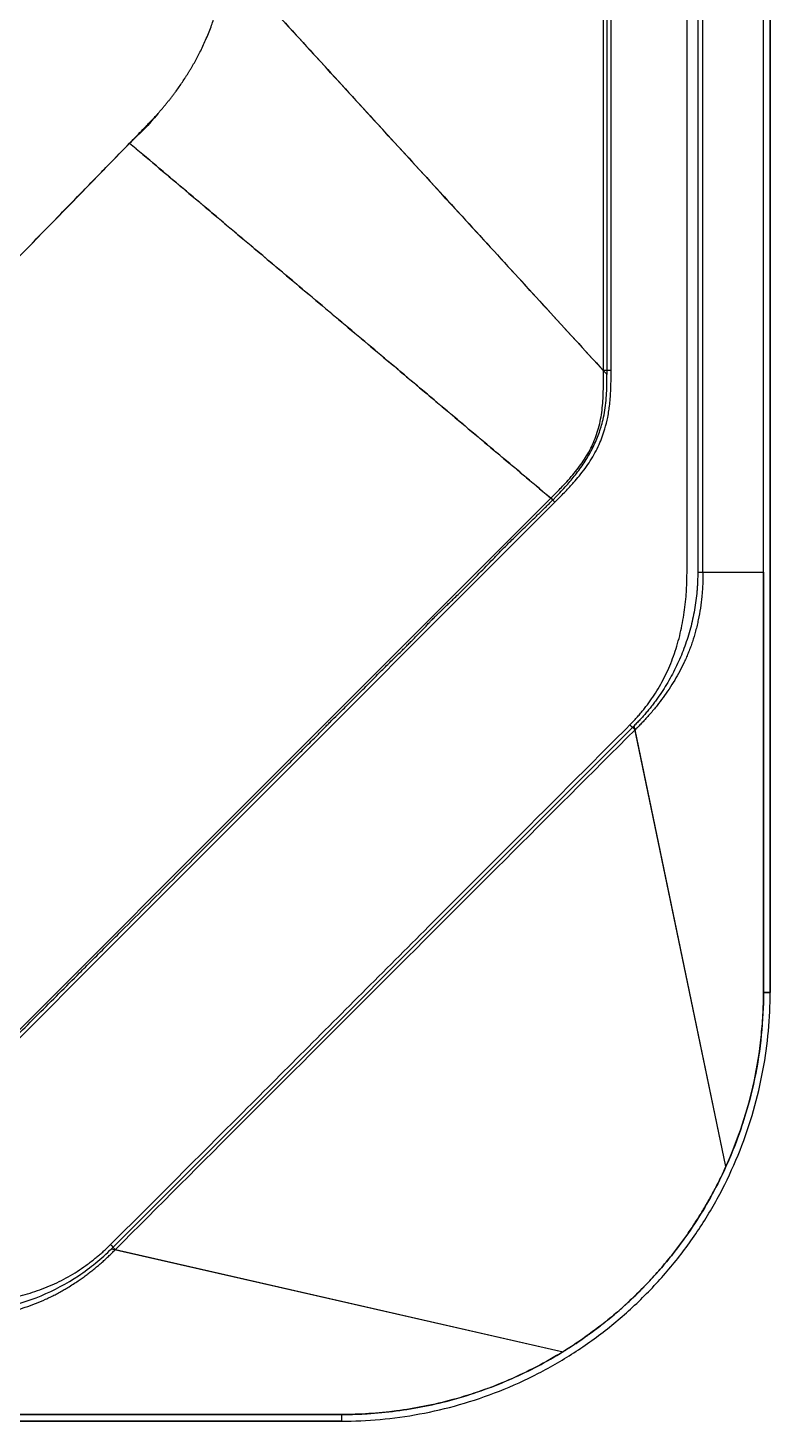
# Model space of a CAD drawing. Extents: x 956 to 1028, y 499 to 635.
# Drawn here: x 1017.96 to 1028.22, y 512.23 to 531.48 of the extents above; entities that cross this region are included whole.
import ezdxf

# ---------------------------------------------------------------- set-up
doc = ezdxf.new("R2010")
doc.units = 0
doc.header["$MEASUREMENT"] = 0
doc.layers.add('1', color=4, linetype='Continuous')

# ---------------------------------------------------------------- blocks, each defined once
blk = doc.blocks.new('2026 SX')
at = {"layer": '1', "color": 3}
for p, q in [((72.324, 5.922), (72.324, 71.442)), ((72.324, 71.442), (72.324, 5.922)), ((71.176, 11.729), (71.176, 65.635)), ((71.324, 65.635), (71.324, 11.729)), ((71.396, 11.729), (71.396, 65.635)), ((72.232, 11.729), (72.232, 65.635)), ((72.232, 11.729), (72.232, 65.635)), ((70.019, 14.515), (70.019, 28.934)), ((70.07, 14.46), (70.07, 28.934)), ((69.227, 12.807), (69.293, 12.752)), ((72.232, 11.729), (72.232, 5.922)), ((70.445, 9.607), (63.221, 2.383)), ((71.714, 3.519), (70.445, 9.607)), ((71.714, 3.519), (70.457, 9.552)), ((72.232, 5.922), (72.324, 5.922)), ((72.324, 5.922), (72.232, 5.922)), ((63.221, 2.383), (69.464, 0.96)), ((63.274, 2.371), (69.464, 0.96)), ((5.922, 0), (66.402, 0)), ((66.402, 0), (5.922, 0)), ((61.1, 0.092), (66.402, 0.092)), ((66.402, 0.092), (66.402, 0)), ((66.402, 0.092), (66.402, 0))]:
    blk.add_line(p, q, dxfattribs=at)
at = {"layer": '1', "color": 3, "flags": 128}
for points in [[(70.126, 14.515), (70.126, 21.725), (70.126, 28.934)], [(60.157, 3.616), (64.725, 8.184), (69.293, 12.752)], [(60.213, 3.561), (64.781, 8.129), (69.349, 12.697)], [(72.232, 5.922), (72.232, 7.587), (72.232, 11.729)]]:
    blk.add_lwpolyline(points, dxfattribs=at)
at = {"layer": '1', "color": 3}
for points, knots in [([(64.244, 18.567), (64.251, 18.578), (64.265, 18.6), (64.286, 18.633), (64.306, 18.666), (64.326, 18.7), (64.346, 18.734), (64.366, 18.769), (64.386, 18.805), (64.405, 18.841), (64.425, 18.877), (64.465, 18.957), (64.525, 19.085), (64.595, 19.257), (64.656, 19.435), (64.695, 19.576), (64.72, 19.686), (64.735, 19.756), (64.748, 19.824), (64.758, 19.891), (64.764, 19.934), (64.767, 19.956)], [0, 0, 0, 0, 0.025707, 0.051652, 0.077833, 0.104247, 0.130893, 0.157768, 0.184871, 0.212205, 0.239774, 0.267582, 0.39077, 0.523634, 0.639801, 0.767966, 0.817366, 0.865252, 0.911632, 0.956545, 1, 1, 1, 1]), ([(65.381, 19.581), (65.641, 19.297), (66.161, 18.728), (66.942, 17.875), (67.724, 17.021), (68.505, 16.168), (69.287, 15.314), (69.809, 14.745), (70.07, 14.46)], [0, 0, 0, 0, 0.166568, 0.333176, 0.499823, 0.66651, 0.833235, 1, 1, 1, 1]), ([(63.917, 18.129), (63.926, 18.14), (63.945, 18.163), (63.973, 18.197), (64.002, 18.231), (64.03, 18.267), (64.058, 18.303), (64.086, 18.339), (64.119, 18.384), (64.158, 18.438), (64.201, 18.502), (64.23, 18.545), (64.244, 18.567)], [0, 0, 0, 0, 0.079302, 0.160248, 0.241962, 0.324412, 0.407748, 0.492134, 0.577719, 0.715446, 0.856137, 1, 1, 1, 1]), ([(63.471, 17.657), (63.504, 17.691), (63.566, 17.754), (63.639, 17.83), (63.69, 17.882), (63.719, 17.912), (63.752, 17.947), (63.786, 17.982), (63.823, 18.022), (63.854, 18.057), (63.885, 18.092), (63.905, 18.116), (63.917, 18.129)], [0, 0, 0, 0, 0.221524, 0.40574, 0.486366, 0.556048, 0.602639, 0.705193, 0.783818, 0.853183, 0.919041, 1, 1, 1, 1]), ([(63.861, 18.063), (63.86, 18.063), (63.744, 17.915), (63.607, 17.785), (63.47, 17.656)], [0, 0, 0, 0, 0.002307, 1, 1, 1, 1]), ([(61.708, 15.849), (61.805, 15.948), (62, 16.147), (62.291, 16.445), (62.631, 16.794), (62.929, 17.1), (63.226, 17.404), (63.376, 17.559), (63.471, 17.657)], [0, 0, 0, 0, 0.165346, 0.330529, 0.495554, 0.743634, 0.838031, 1, 1, 1, 1]), ([(69.293, 12.752), (69.312, 12.77), (69.351, 12.809), (69.41, 12.869), (69.479, 12.941), (69.556, 13.025), (69.635, 13.12), (69.708, 13.216), (69.796, 13.346), (69.889, 13.521), (69.968, 13.752), (70.003, 13.958), (70.016, 14.128), (70.019, 14.238), (70.02, 14.325), (70.02, 14.391), (70.019, 14.453), (70.019, 14.495), (70.019, 14.515)], [0, 0, 0, 0, 0.039736, 0.082178, 0.127242, 0.191211, 0.25379, 0.31402, 0.372717, 0.490508, 0.613278, 0.739676, 0.80478, 0.870566, 0.905864, 0.93605, 0.969561, 1, 1, 1, 1]), ([(69.316, 12.723), (69.328, 12.735), (69.349, 12.757), (69.421, 12.83), (69.522, 12.94), (69.653, 13.097), (69.768, 13.259), (69.869, 13.434), (69.951, 13.616), (70.004, 13.786), (70.036, 13.936), (70.055, 14.07), (70.064, 14.191), (70.068, 14.306), (70.069, 14.39), (70.069, 14.443), (70.069, 14.46)], [0, 0, 0, 0, 0.024882, 0.047238, 0.156661, 0.253917, 0.360067, 0.460021, 0.563435, 0.665445, 0.730816, 0.799328, 0.871281, 0.917757, 0.97438, 1, 1, 1, 1]), ([(69.349, 12.697), (69.368, 12.716), (69.407, 12.756), (69.466, 12.815), (69.519, 12.87), (69.566, 12.921), (69.622, 12.983), (69.717, 13.096), (69.843, 13.266), (69.962, 13.484), (70.037, 13.687), (70.076, 13.847), (70.093, 13.944), (70.104, 14.022), (70.113, 14.102), (70.12, 14.197), (70.123, 14.282), (70.125, 14.359), (70.126, 14.437), (70.126, 14.489), (70.126, 14.515)], [0, 0, 0, 0, 0.040601, 0.081203, 0.121803, 0.152213, 0.182624, 0.243492, 0.367724, 0.491915, 0.603576, 0.683485, 0.731598, 0.747897, 0.798758, 0.84923, 0.886511, 0.923793, 0.961552, 1, 1, 1, 1]), ([(60.183, 3.596), (60.189, 3.601), (60.204, 3.617), (60.236, 3.648), (60.284, 3.696), (60.346, 3.76), (60.415, 3.83), (60.494, 3.91), (60.581, 3.996), (60.676, 4.091), (60.756, 4.17), (60.836, 4.25), (60.913, 4.327), (60.993, 4.408), (61.073, 4.488), (61.155, 4.57), (61.251, 4.665), (61.324, 4.738), (61.382, 4.796), (61.429, 4.843), (61.49, 4.904), (61.56, 4.975), (61.703, 5.118), (61.919, 5.334), (62.207, 5.621), (62.495, 5.908), (62.738, 6.152), (63.024, 6.439), (63.343, 6.757), (63.735, 7.149), (64.113, 7.527), (64.563, 7.978), (65.075, 8.49), (65.519, 8.933), (65.803, 9.217), (65.928, 9.342), (66.015, 9.428), (66.078, 9.491), (66.128, 9.542), (66.175, 9.59), (66.223, 9.639), (66.287, 9.703), (66.383, 9.798), (66.484, 9.897), (66.574, 9.988), (66.643, 10.056), (66.718, 10.132), (66.797, 10.212), (66.877, 10.293), (66.952, 10.368), (67.021, 10.436), (67.087, 10.502), (67.156, 10.569), (67.221, 10.632), (67.278, 10.688), (67.325, 10.735), (67.38, 10.79), (67.443, 10.854), (67.508, 10.922), (67.564, 10.982), (67.606, 11.025), (67.635, 11.056), (67.658, 11.08), (67.68, 11.102), (67.705, 11.127), (67.734, 11.155), (67.765, 11.185), (67.802, 11.221), (67.845, 11.262), (67.894, 11.309), (67.95, 11.362), (68.013, 11.423), (68.083, 11.491), (68.157, 11.565), (68.239, 11.648), (68.328, 11.739), (68.423, 11.836), (68.503, 11.919), (68.569, 11.987), (68.623, 12.042), (68.68, 12.1), (68.74, 12.16), (68.819, 12.238), (68.937, 12.353), (69.052, 12.464), (69.144, 12.553), (69.192, 12.6), (69.237, 12.644), (69.278, 12.685), (69.304, 12.711), (69.316, 12.723)], [0, 0, 0, 0, 0.001759, 0.005104, 0.010362, 0.017533, 0.025667, 0.033275, 0.043636, 0.054083, 0.064614, 0.06973, 0.080329, 0.089929, 0.09624, 0.106507, 0.116946, 0.127558, 0.130647, 0.135838, 0.143131, 0.150638, 0.158929, 0.190076, 0.221831, 0.253206, 0.284511, 0.301912, 0.347404, 0.389134, 0.430589, 0.471771, 0.537052, 0.59891, 0.617396, 0.63041, 0.639899, 0.645955, 0.651132, 0.65635, 0.66161, 0.667, 0.677484, 0.693063, 0.699774, 0.707252, 0.715495, 0.724505, 0.733573, 0.74183, 0.749275, 0.755907, 0.763662, 0.771545, 0.776909, 0.78213, 0.787209, 0.794897, 0.803054, 0.809128, 0.813806, 0.817088, 0.818974, 0.821455, 0.824242, 0.827336, 0.830737, 0.834445, 0.83932, 0.844538, 0.8501, 0.857225, 0.864821, 0.87289, 0.881432, 0.89194, 0.902489, 0.913078, 0.918684, 0.924622, 0.930894, 0.937498, 0.944436, 0.956696, 0.975813, 0.981395, 0.986604, 0.991441, 0.995907, 1, 1, 1, 1]), ([(70.387, 9.622), (70.395, 9.63), (70.41, 9.646), (70.434, 9.67), (70.457, 9.695), (70.479, 9.719), (70.502, 9.744), (70.523, 9.769), (70.545, 9.795), (70.566, 9.82), (70.587, 9.846), (70.607, 9.872), (70.627, 9.898), (70.647, 9.924), (70.666, 9.951), (70.685, 9.978), (70.703, 10.005), (70.722, 10.032), (70.759, 10.09), (70.813, 10.18), (70.879, 10.306), (70.938, 10.436), (70.991, 10.57), (71.036, 10.709), (71.075, 10.85), (71.107, 10.994), (71.132, 11.138), (71.152, 11.285), (71.163, 11.408), (71.17, 11.506), (71.173, 11.58), (71.175, 11.654), (71.175, 11.704), (71.176, 11.729)], [0, 0, 0, 0, 0.014612, 0.029177, 0.043697, 0.058176, 0.072615, 0.087017, 0.101383, 0.115717, 0.13002, 0.144295, 0.158544, 0.17277, 0.186974, 0.20116, 0.21533, 0.229486, 0.24363, 0.304716, 0.366037, 0.427787, 0.490155, 0.55299, 0.617008, 0.679606, 0.744007, 0.807426, 0.871948, 0.903768, 0.93571, 0.967784, 1, 1, 1, 1]), ([(71.324, 11.729), (71.324, 11.728), (71.324, 11.721), (71.324, 11.71), (71.324, 11.696), (71.323, 11.683), (71.323, 11.671), (71.323, 11.653), (71.322, 11.628), (71.321, 11.585), (71.318, 11.531), (71.311, 11.445), (71.299, 11.337), (71.273, 11.165), (71.226, 10.953), (71.161, 10.746), (71.098, 10.585), (71.046, 10.466), (70.989, 10.349), (70.927, 10.235), (70.859, 10.123), (70.799, 10.032), (70.748, 9.96), (70.708, 9.906), (70.666, 9.853), (70.624, 9.802), (70.58, 9.751), (70.536, 9.702), (70.491, 9.654), (70.46, 9.623), (70.445, 9.607)], [0, 0, 0, 0, 0.001322, 0.007964, 0.014042, 0.019558, 0.02451, 0.028898, 0.043156, 0.056472, 0.08355, 0.111627, 0.166965, 0.221951, 0.332314, 0.442721, 0.498021, 0.553127, 0.60814, 0.663479, 0.718669, 0.77387, 0.802648, 0.831233, 0.859639, 0.887835, 0.916068, 0.944543, 0.972426, 1, 1, 1, 1]), ([(71.396, 11.729), (71.396, 11.716), (71.396, 11.691), (71.395, 11.654), (71.394, 11.617), (71.393, 11.579), (71.391, 11.542), (71.389, 11.505), (71.386, 11.468), (71.383, 11.431), (71.376, 11.353), (71.361, 11.232), (71.338, 11.1), (71.314, 10.995), (71.289, 10.893), (71.259, 10.793), (71.225, 10.696), (71.198, 10.627), (71.17, 10.558), (71.111, 10.426), (71.031, 10.277), (70.929, 10.115), (70.847, 9.998), (70.759, 9.882), (70.685, 9.793), (70.626, 9.727), (70.588, 9.684), (70.546, 9.641), (70.503, 9.596), (70.472, 9.567), (70.457, 9.552)], [0, 0, 0, 0, 0.015266, 0.030542, 0.045821, 0.061098, 0.076367, 0.091624, 0.106862, 0.122076, 0.13726, 0.203, 0.270802, 0.30238, 0.335927, 0.399603, 0.430868, 0.461747, 0.491647, 0.522299, 0.639804, 0.698914, 0.75778, 0.814928, 0.877419, 0.899952, 0.923476, 0.947992, 0.973499, 1, 1, 1, 1]), ([(71.324, 11.729), (71.52, 11.729), (71.696, 11.729), (72, 11.729), (72.128, 11.729), (72.232, 11.729)], [0, 0, 0, 0, 0.5, 0.5, 1, 1, 1, 1]), ([(71.396, 11.729), (71.58, 11.729), (71.741, 11.729), (72.02, 11.729), (72.137, 11.729), (72.232, 11.729)], [0, 0, 0, 0, 0.5, 0.5, 1, 1, 1, 1]), ([(63.206, 2.439), (63.501, 2.733), (64.094, 3.325), (64.988, 4.218), (65.89, 5.12), (67.107, 6.338), (68.608, 7.839), (69.803, 9.037), (70.387, 9.622)], [0, 0, 0, 0, 0.123128, 0.247502, 0.373121, 0.499986, 0.756114, 1, 1, 1, 1]), ([(63.274, 2.371), (64.47, 3.569), (65.667, 4.766), (68.061, 7.159), (69.259, 8.356), (70.457, 9.552)], [0, 0, 0, 0, 0.5, 0.5, 1, 1, 1, 1]), ([(66.402, 0), (66.576, 0), (66.754, 0.008), (67.114, 0.04), (67.296, 0.065), (67.663, 0.133), (67.847, 0.176), (68.216, 0.281), (68.4, 0.344), (68.764, 0.488), (68.945, 0.57), (69.299, 0.753), (69.473, 0.855), (69.812, 1.076), (69.976, 1.196), (70.293, 1.453), (70.445, 1.59), (70.734, 1.879), (70.871, 2.031), (71.128, 2.348), (71.248, 2.512), (71.469, 2.851), (71.571, 3.025), (71.754, 3.379), (71.836, 3.56), (71.98, 3.924), (72.043, 4.108), (72.148, 4.477), (72.191, 4.661), (72.259, 5.028), (72.284, 5.21), (72.316, 5.57), (72.324, 5.748), (72.324, 5.922)], [0, 0, 0, 0, 0.0625, 0.0625, 0.125, 0.125, 0.1875, 0.1875, 0.25, 0.25, 0.3125, 0.3125, 0.375, 0.375, 0.4375, 0.4375, 0.5, 0.5, 0.5625, 0.5625, 0.625, 0.625, 0.6875, 0.6875, 0.75, 0.75, 0.8125, 0.8125, 0.875, 0.875, 0.9375, 0.9375, 1, 1, 1, 1]), ([(66.402, 0), (66.576, 0), (66.754, 0.008), (67.114, 0.04), (67.296, 0.065), (67.663, 0.133), (67.847, 0.176), (68.216, 0.281), (68.4, 0.344), (68.764, 0.488), (68.945, 0.57), (69.299, 0.753), (69.473, 0.855), (69.812, 1.076), (69.976, 1.196), (70.293, 1.453), (70.445, 1.59), (70.734, 1.879), (70.871, 2.031), (71.128, 2.348), (71.248, 2.512), (71.469, 2.851), (71.571, 3.025), (71.754, 3.379), (71.836, 3.56), (71.98, 3.924), (72.043, 4.108), (72.148, 4.477), (72.191, 4.661), (72.259, 5.028), (72.284, 5.21), (72.316, 5.57), (72.324, 5.748), (72.324, 5.922)], [0, 0, 0, 0, 0.0625, 0.0625, 0.125, 0.125, 0.1875, 0.1875, 0.25, 0.25, 0.3125, 0.3125, 0.375, 0.375, 0.4375, 0.4375, 0.5, 0.5, 0.5625, 0.5625, 0.625, 0.625, 0.6875, 0.6875, 0.75, 0.75, 0.8125, 0.8125, 0.875, 0.875, 0.9375, 0.9375, 1, 1, 1, 1]), ([(71.714, 3.519), (71.884, 3.895), (72.014, 4.289), (72.145, 4.894), (72.178, 5.099), (72.21, 5.406), (72.219, 5.509), (72.23, 5.716), (72.232, 5.819), (72.232, 5.922)], [0, 0, 0, 0, 0.5, 0.5, 0.75, 0.75, 0.875, 0.875, 1, 1, 1, 1]), ([(72.232, 5.922), (72.232, 5.73), (72.223, 5.533), (72.182, 5.135), (72.152, 4.934), (72.067, 4.528), (72.013, 4.325), (71.882, 3.919), (71.804, 3.717), (71.714, 3.519)], [0, 0, 0, 0, 0.25, 0.25, 0.5, 0.5, 0.75, 0.75, 1, 1, 1, 1]), ([(69.464, 0.96), (69.476, 0.968), (69.508, 0.988), (69.568, 1.026), (69.65, 1.08), (69.755, 1.151), (69.9, 1.256), (70.072, 1.39), (70.238, 1.53), (70.42, 1.695), (70.597, 1.87), (70.786, 2.076), (70.913, 2.227), (71.002, 2.34), (71.058, 2.413), (71.113, 2.487), (71.167, 2.562), (71.219, 2.637), (71.27, 2.714), (71.32, 2.791), (71.369, 2.869), (71.417, 2.948), (71.463, 3.027), (71.508, 3.107), (71.552, 3.188), (71.594, 3.27), (71.636, 3.352), (71.676, 3.435), (71.701, 3.491), (71.714, 3.519)], [0, 0, 0, 0, 0.0123234, 0.0327602, 0.0613101, 0.0979726, 0.1427472, 0.2172281, 0.2863857, 0.3316801, 0.4304042, 0.50198, 0.5742878, 0.6008921, 0.6274965, 0.6541011, 0.680706, 0.7073113, 0.7339169, 0.7605229, 0.7871293, 0.8137362, 0.8403434, 0.8669512, 0.8935595, 0.9201684, 0.9467781, 0.9733885, 1, 1, 1, 1]), ([(71.714, 3.519), (71.598, 3.262), (71.462, 3.011), (71.151, 2.528), (70.977, 2.296), (70.594, 1.86), (70.386, 1.655), (69.943, 1.281), (69.708, 1.111), (69.464, 0.96)], [0, 0, 0, 0, 0.25, 0.25, 0.5, 0.5, 0.75, 0.75, 1, 1, 1, 1]), ([(61.1, 1.626), (61.112, 1.626), (61.136, 1.626), (61.172, 1.626), (61.208, 1.627), (61.243, 1.628), (61.279, 1.63), (61.315, 1.632), (61.35, 1.634), (61.422, 1.639), (61.53, 1.65), (61.721, 1.677), (61.957, 1.726), (62.234, 1.811), (62.499, 1.924), (62.709, 2.042), (62.869, 2.151), (62.963, 2.222), (63.032, 2.278), (63.077, 2.317), (63.121, 2.357), (63.164, 2.397), (63.192, 2.425), (63.206, 2.439)], [0, 0, 0, 0, 0.0155436, 0.0310526, 0.0465285, 0.0619726, 0.0773865, 0.0927716, 0.1081294, 0.1234614, 0.1859504, 0.2477222, 0.3739951, 0.4966426, 0.6219466, 0.7454204, 0.8084599, 0.8722765, 0.8978346, 0.9233744, 0.9489074, 0.9744453, 1, 1, 1, 1]), ([(61.1, 1.428), (61.109, 1.428), (61.132, 1.429), (61.171, 1.429), (61.219, 1.431), (61.278, 1.433), (61.346, 1.438), (61.443, 1.447), (61.572, 1.463), (61.734, 1.492), (61.889, 1.53), (62.036, 1.575), (62.171, 1.624), (62.286, 1.672), (62.375, 1.715), (62.441, 1.747), (62.505, 1.782), (62.564, 1.815), (62.626, 1.852), (62.69, 1.892), (62.756, 1.935), (62.815, 1.976), (62.869, 2.016), (62.923, 2.056), (62.976, 2.098), (63.028, 2.141), (63.079, 2.185), (63.129, 2.23), (63.179, 2.276), (63.227, 2.323), (63.258, 2.355), (63.274, 2.371)], [0, 0, 0, 0, 0.011859, 0.027762, 0.04771, 0.071701, 0.099735, 0.131813, 0.191141, 0.260421, 0.334447, 0.38758, 0.449351, 0.511121, 0.541151, 0.571179, 0.601136, 0.631097, 0.653857, 0.690889, 0.723937, 0.751057, 0.778719, 0.806379, 0.834039, 0.861697, 0.889355, 0.917014, 0.944675, 0.972338, 1, 1, 1, 1]), ([(66.402, 0.092), (66.469, 0.092), (66.536, 0.093), (66.671, 0.098), (66.872, 0.108), (67.072, 0.129), (67.471, 0.184), (67.735, 0.24), (68.252, 0.386), (68.505, 0.478), (68.997, 0.694), (69.235, 0.819), (69.464, 0.96)], [0, 0, 0, 0, 0.0625, 0.0625, 0.125, 0.25, 0.25, 0.5, 0.5, 0.75, 0.75, 1, 1, 1, 1]), ([(69.464, 0.96), (69.221, 0.811), (68.97, 0.68), (68.458, 0.459), (68.197, 0.368), (67.676, 0.226), (67.416, 0.175), (66.902, 0.107), (66.649, 0.092), (66.402, 0.092)], [0, 0, 0, 0, 0.25, 0.25, 0.5, 0.5, 0.75, 0.75, 1, 1, 1, 1]), ([(66.402, 0.092), (66.347, 0.092), (66.292, 0.092), (66.181, 0.092), (66.126, 0.092), (65.96, 0.092), (65.85, 0.092), (65.518, 0.092), (65.297, 0.092), (64.635, 0.092), (64.193, 0.092), (62.867, 0.092), (61.983, 0.092), (61.1, 0.092)], [0, 0, 0, 0, 0.03125, 0.03125, 0.0625, 0.0625, 0.125, 0.125, 0.25, 0.25, 0.5, 0.5, 1, 1, 1, 1])]:
    blk.add_open_spline(points, degree=3, knots=knots, dxfattribs=at)
for points in [[(70.019, 14.515), (69.633, 14.937), (68.859, 15.782), (67.699, 17.048), (66.539, 18.314), (65.766, 19.159), (65.379, 19.582)], [(61.712, 15.853), (62.297, 16.45), (62.881, 17.049), (63.463, 17.649)], [(69.317, 12.732), (69.075, 12.936), (68.59, 13.344), (67.861, 13.958), (67.132, 14.571), (66.404, 15.183), (65.676, 15.796), (64.946, 16.411), (64.212, 17.03), (63.719, 17.446), (63.47, 17.656)], [(63.471, 17.657), (63.715, 17.45), (64.201, 17.039), (64.924, 16.43), (65.642, 15.825), (66.36, 15.221), (67.076, 14.618), (67.793, 14.014), (68.511, 13.41), (68.989, 13.008), (69.227, 12.807)], [(70.126, 14.515), (70.089, 14.515), (70.052, 14.515), (70.019, 14.515)], [(69.293, 12.752), (69.311, 12.734), (69.33, 12.715), (69.349, 12.697)], [(70.387, 9.622), (70.411, 9.598), (70.435, 9.574), (70.457, 9.552)], [(61.1, 1.504), (61.296, 1.504), (61.689, 1.543), (62.255, 1.715), (62.777, 1.994), (63.082, 2.244), (63.221, 2.383)], [(63.206, 2.439), (63.23, 2.416), (63.253, 2.392), (63.274, 2.371)]]:
    blk.add_open_spline(points, degree=3, dxfattribs=at)

msp = doc.modelspace()

# ---------------------------------------------------------------- block references
at = {"layer": '1'}
msp.add_blockref('2026 SX', (955.896, 512.227), dxfattribs=at)

doc.saveas('drawing.dxf')
